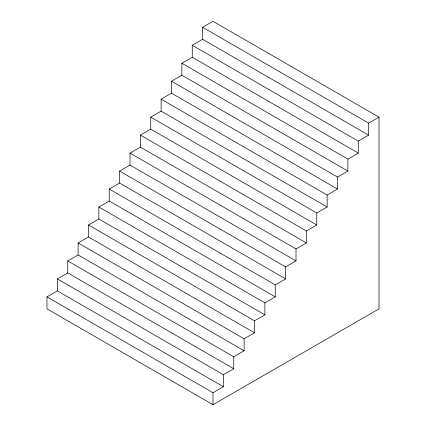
<?xml version="1.0" encoding="UTF-8"?>
<svg xmlns="http://www.w3.org/2000/svg" width="426" height="426" viewBox="0 0 426 426"><rect width="100%" height="100%" fill="white"/><g stroke="black" fill="none" stroke-linecap="round" stroke-linejoin="round"><path stroke-width="0.64" d="M202.622 27.291L368.639 123.141L368.639 135.122L202.622 39.272L202.622 27.291L213 21.3L379.018 117.15L379.018 308.85L213 404.7L46.982 308.85L46.982 296.869L57.361 290.878L223.378 386.728L223.378 374.747L57.361 278.897L57.361 290.878M192.248 45.262L358.266 141.112L358.266 153.094L192.248 57.244L192.248 45.262L202.622 39.272M181.87 63.234L347.888 159.084L347.888 171.066L181.87 75.216L181.87 63.234L192.248 57.244M171.497 81.206L337.514 177.056L337.514 189.037L171.497 93.188L171.497 81.206L181.87 75.216M161.119 99.178L327.136 195.028L327.136 207.009L161.119 111.159L161.119 99.178L171.497 93.188M150.745 117.15L316.763 213L316.763 224.981L150.745 129.131L150.745 117.15L161.119 111.159M140.367 135.122L306.385 230.972L306.385 242.953L140.367 147.103L140.367 135.122L150.745 129.131M129.994 153.094L296.006 248.944L296.006 260.925L129.994 165.075L129.994 153.094L140.367 147.103M119.615 171.066L285.633 266.916L285.633 278.897L119.615 183.047L119.615 171.066L129.994 165.075M109.237 189.037L275.255 284.887L275.255 296.869L109.237 201.019L109.237 189.037L119.615 183.047M98.864 207.009L264.881 302.859L264.881 314.841L98.864 218.991L98.864 207.009L109.237 201.019M88.486 224.981L254.503 320.831L254.503 332.812L88.486 236.962L88.486 224.981L98.864 218.991M78.112 242.953L244.13 338.803L244.13 350.784L78.112 254.934L78.112 242.953L88.486 236.962M67.734 260.925L233.752 356.775L233.752 368.756L67.734 272.906L67.734 260.925L78.112 254.934M57.361 278.897L67.734 272.906M368.639 123.141L379.018 117.15M358.266 141.112L368.639 135.122M347.888 159.084L358.266 153.094M337.514 177.056L347.888 171.066M327.136 195.028L337.514 189.037M316.763 213L327.136 207.009M306.385 230.972L316.763 224.981M296.006 248.944L306.385 242.953M285.633 266.916L296.006 260.925M275.255 284.887L285.633 278.897M264.881 302.859L275.255 296.869M254.503 320.831L264.881 314.841M244.13 338.803L254.503 332.812M233.752 356.775L244.13 350.784M223.378 374.747L233.752 368.756M46.982 296.869L213 392.719L223.378 386.728M213 392.719L213 404.7"/></g></svg>
